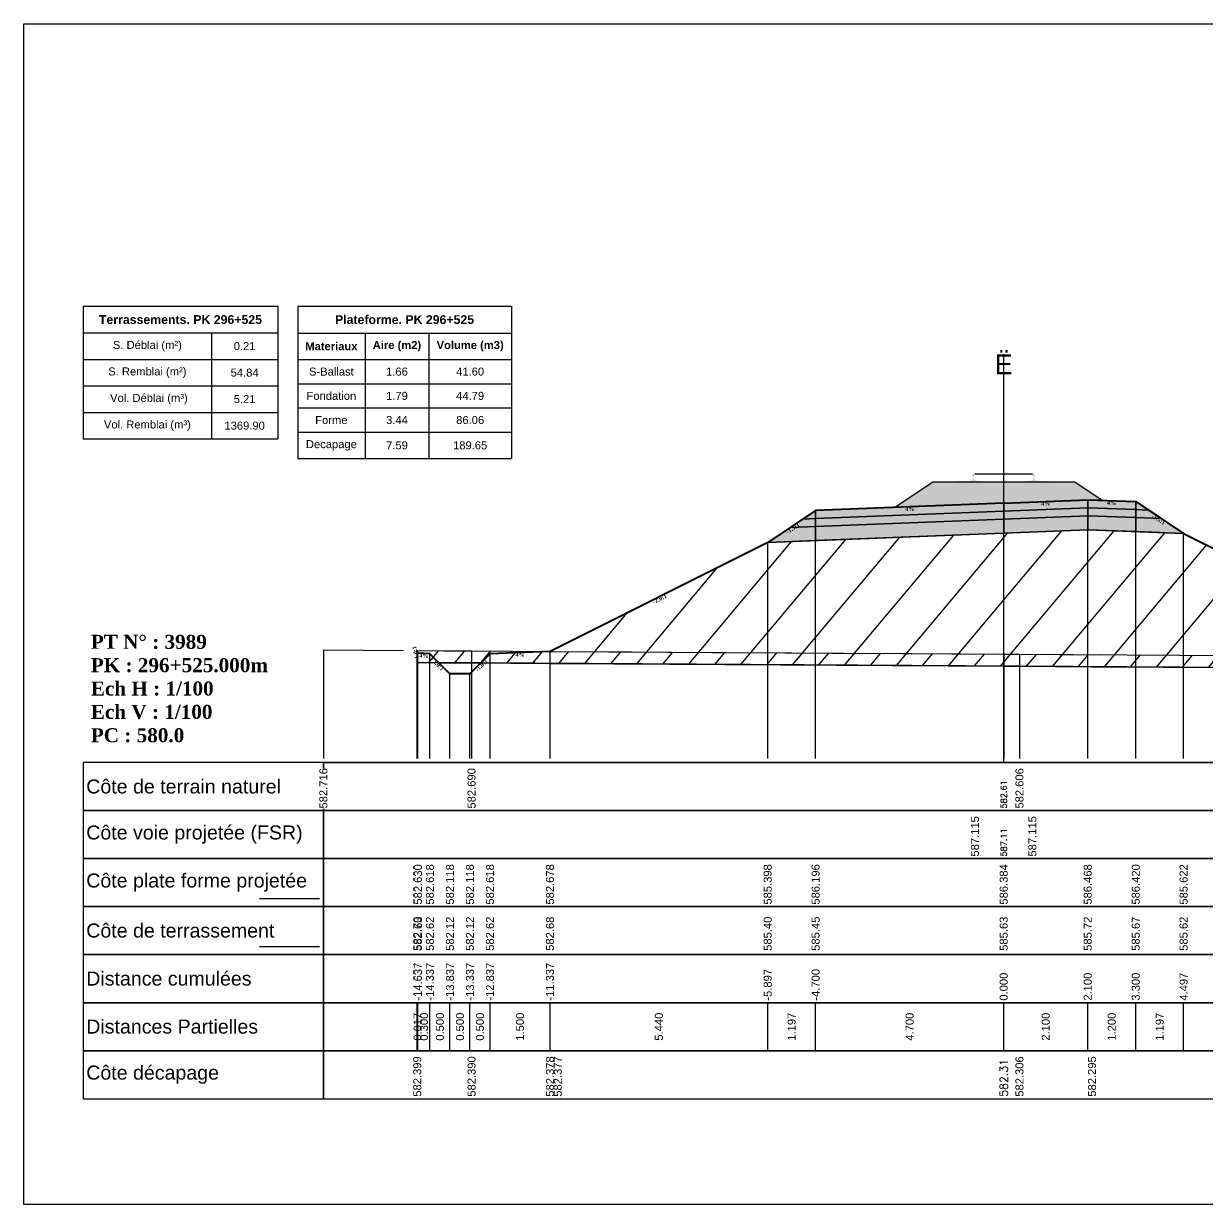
# Model space of a CAD drawing. Header units: millimetres. Extents: x 2762 to 3076, y 916 to 3305.
# Drawn here: x 2950.21 to 2979.79, y 2775.65 to 2805.15 of the extents above; entities that cross this region are included whole.
import ezdxf

# ---------------------------------------------------------------- set-up
doc = ezdxf.new("R2010")
doc.units = ezdxf.units.MM
doc.header["$LTSCALE"] = 2
doc.linetypes.add('CACHE', pattern=[9.525, 6.35, -3.175])
doc.linetypes.add('DASHED', pattern=[0.75, 0.5, -0.25])
for name, color, linetype in [('C-ANNO-TABL', 1, 'Continuous'), ('C-ANNO-TABL-TEXT', 150, 'Continuous'), ('C-ANNO-TABL-TITL', 150, 'Continuous'), ('C-ANNO-TABL-TTBL', 5, 'Continuous'), ('C-ROAD-CORR', 5, 'Continuous'), ('C-ROAD-SCTN', 7, 'Continuous')]:
    doc.layers.add(name, color=color, linetype=linetype)
doc.styles.add('ARIAL', font='arial.ttf')
doc.styles.add('C3D_Etiquette', font='romans.shx')
doc.styles.add('C3D_Profil_Travers', font='romans.shx')
doc.styles.get("Standard").update_dxf_attribs({"font": 'arial.ttf'})

msp = doc.modelspace()

# ---------------------------------------------------------------- hatches: boundary and pattern name
at = {"linetype": 'Continuous', "lineweight": -3}
h = msp.add_hatch(dxfattribs=at)
h.set_pattern_fill('GRAVEL', color=252, scale=0.009, style=0)
h.set_pattern_definition([(228.0128, (2972.136781, 2793.286701), (-1.8288, -2.0574), [0.030755, -3.0447435]), (184.96974, (2972.116207, 2793.263841), (2.743199999, 0.228600013), [0.0527764, -5.2248644]), (132.51045, (2972.063629, 2793.259269), (2.286, -2.5146), [0.0372133, -3.684125]), (267.2737, (2971.974475, 2793.202119), (0.2286, 4.572), [0.0480604, -4.7579794]), (292.83365, (2971.972189, 2793.154113), (-1.143, 2.7432), [0.047127, -4.6655827]), (357.2737, (2971.990477, 2793.110679), (-4.572, 0.2286), [0.0480604, -4.7579794]), (37.69424, (2972.038483, 2793.108393), (-2.9718, -2.286), [0.0635574, -6.2921804]), (72.25533, (2972.088775, 2793.147255), (1.6002, 5.0292), [0.0600048, -5.940473]), (121.42957, (2972.107063, 2793.204405), (-1.8288, 2.9718), [0.048223, -4.774099]), (175.23636, (2972.081917, 2793.245553), (2.5146, -0.2286), [0.055054, -2.697654]), (222.39744, (2972.027053, 2793.250125), (-2.7432, -2.5146), [0.071197, -7.0485095]), (138.81407, (2972.20079, 2793.199833), (-1.6002, 1.3716), [0.0243004, -2.405751]), (171.46923, (2972.182501, 2793.215835), (2.9718, -0.4572), [0.0462314, -4.5769175]), (225, (2972.13678, 2793.2227), (-3e-17, -0.2286), [0.032329, -0.29096]), (203.1986, (2972.12078, 2793.250125), (1.143, 0.4572), [0.01741, -1.723556]), (291.8014, (2972.104777, 2793.243267), (-0.2286, 0.6858), [0.024621, -1.206428]), (30.9638, (2972.11392, 2793.220407), (0.6858, 0.4572), [0.039989, -1.292967]), (161.565, (2972.14821, 2793.24098), (0.4572, -0.2286), [0.028916, -0.693981]), (16.38954, (2971.972189, 2793.243267), (2.286, 0.6858), [0.040508, -4.0102944]), (70.34618, (2972.011051, 2793.254697), (-0.9144, -2.5146), [0.033984, -3.3643994]), (293.1986, (2972.14821, 2793.2867), (-0.4572, 1.143), [0.034819, -1.7061465]), (343.61046, (2972.161927, 2793.254697), (-2.286, 0.6858), [0.040508, -4.0102944]), (339.44395, (2971.97219, 2793.101535), (-1.143, 0.4572), [0.039063, -1.914096]), (294.77514, (2972.008765, 2793.087819), (-1.143, 2.5146), [0.0327305, -3.2403234]), (66.8014, (2972.150497, 2793.0581), (0.4572, 1.143), [0.034819, -1.7061465]), (17.35402, (2972.164213, 2793.090105), (-2.9718, -0.9144), [0.0383204, -3.793714]), (69.44395, (2972.038483, 2793.0581), (-0.4572, -1.143), [0.0195316, -1.933628]), (101.3099, (2972.13678, 2793.0581), (-0.2286, 0.9144), [0.011656, -1.1539795]), (165.9638, (2972.134495, 2793.06953), (0.6858, -0.2286), [0.047127, -0.895415]), (186.009, (2972.088775, 2793.080961), (2.286, 0.2286), [0.043674, -4.323723]), (303.69, (2972.11392, 2793.19983), (-0.2286, 0.4572), [0.032969, -0.79126]), (353.15723, (2972.132209, 2793.172401), (3.8862, -0.4572), [0.05756, -5.698441]), (60.9454, (2972.18936, 2793.165543), (-0.9144, -1.6002), [0.023536, -2.330045]), (90, (2972.2008, 2793.18612), (-0.2286, 0.2286), [0.013716, -0.214884]), (120.25644, (2972.084203, 2793.087819), (0.9144, -1.6002), [0.031758, -3.1440547]), (48.0128, (2972.068201, 2793.115251), (1.8288, 2.0574), [0.06151, -3.0139886]), (0, (2972.10935, 2793.16097), (0.2286, 0.2286), [0.059436, -0.169164]), (325.30485, (2972.168785, 2793.160971), (2.286, -1.6002), [0.036145, -3.5783385]), (254.0546, (2972.198503, 2793.140397), (-0.2286, -0.9144), [0.033285, -1.6309485]), (207.64598, (2972.189359, 2793.108393), (-4.3434, -2.286), [0.054193, -5.365122]), (175.42608, (2972.141353, 2793.083247), (-2.9718, 0.2286), [0.0573327, -5.675926])])
h.paths.add_polyline_path([(2971.972, 2793.058), (2972.93, 2793.696), (2976.48, 2793.696), (2977.169, 2793.237), (2976.805, 2793.251)])
msp.add_hatch(color=254, dxfattribs=at).paths.add_polyline_path([(2973.487, 2793.515), (2973.487, 2793.7), (2973.602, 2793.721), (2973.95, 2793.721), (2973.95, 2793.726), (2973.876, 2793.726), (2973.876, 2793.736), (2973.877, 2793.737), (2973.879, 2793.738), (2973.88, 2793.738), (2973.9, 2793.74), (2973.903, 2793.74), (2973.906, 2793.742), (2973.934, 2793.752), (2973.937, 2793.753), (2973.938, 2793.755), (2973.939, 2793.756), (2973.94, 2793.76), (2973.941, 2793.767), (2973.942, 2793.776), (2973.943, 2793.787), (2973.943, 2793.811), (2973.942, 2793.826), (2973.942, 2793.833), (2973.941, 2793.839), (2973.94, 2793.843), (2973.94, 2793.845), (2973.939, 2793.849), (2973.938, 2793.85), (2973.937, 2793.852), (2973.936, 2793.853), (2973.935, 2793.854), (2973.919, 2793.859), (2973.917, 2793.861), (2973.916, 2793.862), (2973.915, 2793.863), (2973.915, 2793.866), (2973.915, 2793.884), (2973.916, 2793.889), (2973.917, 2793.891), (2973.919, 2793.893), (2973.921, 2793.895), (2973.924, 2793.896), (2973.925, 2793.896), (2973.929, 2793.897), (2973.933, 2793.898), (2973.936, 2793.898), (2973.94, 2793.898), (2973.945, 2793.898), (2973.948, 2793.898), (2973.951, 2793.898), (2973.955, 2793.898), (2973.958, 2793.898), (2973.962, 2793.898), (2973.967, 2793.898), (2973.97, 2793.898), (2973.974, 2793.897), (2973.978, 2793.896), (2973.979, 2793.896), (2973.981, 2793.895), (2973.984, 2793.893), (2973.986, 2793.891), (2973.987, 2793.889), (2973.987, 2793.884), (2973.987, 2793.866), (2973.987, 2793.863), (2973.987, 2793.862), (2973.986, 2793.861), (2973.984, 2793.859), (2973.968, 2793.854), (2973.967, 2793.853), (2973.965, 2793.852), (2973.964, 2793.85), (2973.964, 2793.849), (2973.963, 2793.845), (2973.962, 2793.843), (2973.962, 2793.839), (2973.961, 2793.833), (2973.96, 2793.826), (2973.96, 2793.811), (2973.96, 2793.787), (2973.961, 2793.776), (2973.962, 2793.767), (2973.963, 2793.76), (2973.964, 2793.756), (2973.965, 2793.755), (2973.966, 2793.753), (2973.968, 2793.752), (2973.997, 2793.742), (2974, 2793.74), (2974.003, 2793.74), (2974.023, 2793.738), (2974.024, 2793.738), (2974.025, 2793.737), (2974.026, 2793.736), (2974.026, 2793.726), (2973.952, 2793.726), (2973.952, 2793.721), (2974.156, 2793.721), (2974.288, 2793.69), (2975.122, 2793.69), (2975.253, 2793.721), (2975.457, 2793.721), (2975.457, 2793.726), (2975.383, 2793.726), (2975.383, 2793.736), (2975.384, 2793.737), (2975.386, 2793.738), (2975.387, 2793.738), (2975.407, 2793.74), (2975.41, 2793.74), (2975.413, 2793.742), (2975.441, 2793.752), (2975.444, 2793.753), (2975.445, 2793.755), (2975.446, 2793.756), (2975.447, 2793.76), (2975.448, 2793.767), (2975.449, 2793.776), (2975.45, 2793.787), (2975.45, 2793.811), (2975.449, 2793.826), (2975.449, 2793.833), (2975.448, 2793.839), (2975.447, 2793.843), (2975.447, 2793.845), (2975.446, 2793.849), (2975.445, 2793.85), (2975.444, 2793.852), (2975.443, 2793.853), (2975.442, 2793.854), (2975.426, 2793.859), (2975.424, 2793.861), (2975.423, 2793.862), (2975.422, 2793.863), (2975.422, 2793.866), (2975.422, 2793.884), (2975.423, 2793.889), (2975.424, 2793.891), (2975.426, 2793.893), (2975.428, 2793.895), (2975.431, 2793.896), (2975.432, 2793.896), (2975.436, 2793.897), (2975.44, 2793.898), (2975.443, 2793.898), (2975.447, 2793.898), (2975.452, 2793.898), (2975.455, 2793.898), (2975.458, 2793.898), (2975.462, 2793.898), (2975.465, 2793.898), (2975.469, 2793.898), (2975.474, 2793.898), (2975.477, 2793.898), (2975.481, 2793.897), (2975.485, 2793.896), (2975.486, 2793.896), (2975.488, 2793.895), (2975.491, 2793.893), (2975.493, 2793.891), (2975.494, 2793.889), (2975.494, 2793.884), (2975.494, 2793.866), (2975.494, 2793.863), (2975.494, 2793.862), (2975.493, 2793.861), (2975.491, 2793.859), (2975.475, 2793.854), (2975.474, 2793.853), (2975.472, 2793.852), (2975.471, 2793.85), (2975.471, 2793.849), (2975.47, 2793.845), (2975.469, 2793.843), (2975.469, 2793.839), (2975.468, 2793.833), (2975.467, 2793.826), (2975.467, 2793.811), (2975.467, 2793.787), (2975.468, 2793.776), (2975.469, 2793.767), (2975.47, 2793.76), (2975.471, 2793.756), (2975.472, 2793.755), (2975.473, 2793.753), (2975.475, 2793.752), (2975.504, 2793.742), (2975.507, 2793.74), (2975.51, 2793.74), (2975.53, 2793.738), (2975.531, 2793.738), (2975.532, 2793.737), (2975.533, 2793.736), (2975.533, 2793.726), (2975.459, 2793.726), (2975.459, 2793.721), (2975.807, 2793.721), (2975.922, 2793.7), (2975.922, 2793.515)])
h = msp.add_hatch(color=30, dxfattribs=at)
h.paths.add_polyline_path([(2978.005, 2792.803), (2978.005, 2793.003), (2978.324, 2792.991), (2978.643, 2792.778)])
h.paths.add_polyline_path([(2976.805, 2792.851), (2976.805, 2793.051), (2978.005, 2793.003), (2978.005, 2792.803)])
h.paths.add_polyline_path([(2974.705, 2792.767), (2974.705, 2792.967), (2976.805, 2793.051), (2976.805, 2792.851)])
h.paths.add_polyline_path([(2970.005, 2792.579), (2970.005, 2792.779), (2974.705, 2792.967), (2974.705, 2792.767)])
h.paths.add_polyline_path([(2969.366, 2792.554), (2969.685, 2792.767), (2970.005, 2792.779), (2970.005, 2792.579)])
h = msp.add_hatch(color=11, dxfattribs=at)
h.paths.add_polyline_path([(2978.005, 2793.003), (2978.005, 2793.203), (2978.324, 2792.991)])
h.paths.add_polyline_path([(2976.805, 2793.051), (2976.805, 2793.251), (2978.005, 2793.203), (2978.005, 2793.003)])
h.paths.add_polyline_path([(2974.705, 2792.967), (2974.705, 2793.167), (2976.805, 2793.251), (2976.805, 2793.051)])
h.paths.add_polyline_path([(2970.005, 2792.779), (2970.005, 2792.979), (2974.705, 2793.167), (2974.705, 2792.967)])
h.paths.add_polyline_path([(2969.685, 2792.767), (2970.005, 2792.979), (2970.005, 2792.779)])
h = msp.add_hatch(color=83, dxfattribs=at)
h.paths.add_polyline_path([(2978.005, 2792.453), (2978.005, 2792.803), (2978.643, 2792.778), (2979.201, 2792.406)])
h.paths.add_polyline_path([(2976.805, 2792.501), (2976.805, 2792.851), (2978.005, 2792.803), (2978.005, 2792.453)])
h.paths.add_polyline_path([(2974.705, 2792.417), (2974.705, 2792.767), (2976.805, 2792.851), (2976.805, 2792.501)])
h.paths.add_polyline_path([(2970.005, 2792.229), (2970.005, 2792.579), (2974.705, 2792.767), (2974.705, 2792.417)])
h.paths.add_polyline_path([(2968.808, 2792.182), (2969.366, 2792.554), (2970.005, 2792.579), (2970.005, 2792.229)])
h = msp.add_hatch(dxfattribs=at)
h.set_pattern_fill('_U', color=3, angle=50, style=0, pattern_type=0)
h.set_pattern_definition([(50, (2961.6384, 2789.1721), (-0.766044, 0.642788), [])])
h.paths.add_polyline_path([(2961.638, 2789.172), (2961.868, 2789.402), (2963.368, 2789.462), (2968.808, 2792.182), (2976.805, 2792.501), (2979.201, 2792.406), (2985.357, 2789.328), (2985.357, 2789.028), (2975.099, 2789.09)])
h.paths.add_polyline_path([(2960.051, 2789.183), (2960.051, 2789.483), (2960.068, 2789.414), (2960.368, 2789.402), (2960.59, 2789.179)])
h = msp.add_hatch(dxfattribs=at)
h.set_pattern_fill('_U', color=150, scale=0.5, angle=50, style=0, pattern_type=0)
h.set_pattern_definition([(50, (2961.63844, 2789.1721), (-0.383022, 0.321394), [])])
h.paths.add_polyline_path([(2961.638, 2789.172), (2961.868, 2789.402), (2963.368, 2789.462), (2975.099, 2789.39), (2985.357, 2789.328), (2985.357, 2789.028), (2975.099, 2789.09)])
h.paths.add_polyline_path([(2960.051, 2789.483), (2961.408, 2789.474), (2963.368, 2789.462), (2961.868, 2789.402), (2961.638, 2789.172), (2961.408, 2789.174), (2960.59, 2789.179), (2960.368, 2789.402), (2960.068, 2789.414)])
h.paths.add_polyline_path([(2960.051, 2789.183), (2960.051, 2789.483), (2960.068, 2789.414), (2960.368, 2789.402), (2960.59, 2789.179)])

# ---------------------------------------------------------------- linework, layer by layer
at = {"color": 7, "linetype": 'Continuous', "lineweight": -3}
for p, q in [((2974.705, 2786.684), (2974.705, 2796.884)), ((2957.704, 2786.684), (2991.706, 2786.684)), ((2960.051, 2779.484), (2960.051, 2780.684)), ((2960.068, 2779.484), (2960.068, 2780.684)), ((2960.068, 2779.484), (2960.068, 2780.684)), ((2960.368, 2779.484), (2960.368, 2780.684)), ((2960.368, 2779.484), (2960.368, 2780.684)), ((2960.868, 2779.484), (2960.868, 2780.684)), ((2960.868, 2779.484), (2960.868, 2780.684)), ((2961.368, 2779.484), (2961.368, 2780.684)), ((2961.368, 2779.484), (2961.368, 2780.684)), ((2961.868, 2779.484), (2961.868, 2780.684)), ((2961.868, 2779.484), (2961.868, 2780.684)), ((2963.368, 2779.484), (2963.368, 2780.684)), ((2963.368, 2779.484), (2963.368, 2780.684)), ((2968.808, 2779.484), (2968.808, 2780.684)), ((2968.808, 2779.484), (2968.808, 2780.684)), ((2970.005, 2779.484), (2970.005, 2780.684)), ((2970.005, 2779.484), (2970.005, 2780.684)), ((2974.705, 2779.484), (2974.705, 2780.684)), ((2974.705, 2779.484), (2974.705, 2780.684)), ((2976.805, 2779.484), (2976.805, 2780.684)), ((2976.805, 2779.484), (2976.805, 2780.684)), ((2978.005, 2779.484), (2978.005, 2780.684)), ((2978.005, 2779.484), (2978.005, 2780.684)), ((2979.201, 2779.484), (2979.201, 2780.684)), ((2979.201, 2779.484), (2979.201, 2780.684))]:
    msp.add_line(p, q, dxfattribs=at)
at = {"color": 251, "linetype": 'Continuous', "lineweight": -3}
for p, q in [((2971.972, 2793.058), (2972.93, 2793.696)), ((2972.93, 2793.696), (2976.48, 2793.696)), ((2976.48, 2793.696), (2977.169, 2793.237)), ((2970.005, 2792.979), (2974.705, 2793.167)), ((2976.805, 2793.251), (2971.972, 2793.058)), ((2974.705, 2793.167), (2976.805, 2793.251)), ((2974.705, 2792.967), (2974.705, 2793.167)), ((2974.705, 2793.167), (2974.705, 2792.967)), ((2976.805, 2793.051), (2974.705, 2792.967)), ((2977.169, 2793.237), (2976.805, 2793.251)), ((2976.805, 2793.051), (2976.805, 2793.251)), ((2976.805, 2793.251), (2978.005, 2793.203)), ((2976.805, 2793.251), (2976.805, 2793.051)), ((2978.005, 2793.003), (2976.805, 2793.051)), ((2978.005, 2793.003), (2978.005, 2793.203)), ((2978.005, 2793.203), (2978.324, 2792.991)), ((2978.005, 2793.203), (2978.005, 2793.003)), ((2969.685, 2792.767), (2970.005, 2792.979)), ((2970.005, 2792.779), (2969.685, 2792.767)), ((2970.005, 2792.779), (2970.005, 2792.979)), ((2970.005, 2792.979), (2970.005, 2792.779)), ((2974.705, 2792.967), (2970.005, 2792.779)), ((2978.324, 2792.991), (2978.005, 2793.003))]:
    msp.add_line(p, q, dxfattribs=at)
at = {"color": 53, "linetype": 'Continuous', "lineweight": -3}
for p, q in [((2974.705, 2792.967), (2976.805, 2793.051)), ((2976.805, 2792.851), (2976.805, 2793.051)), ((2976.805, 2793.051), (2978.005, 2793.003)), ((2976.805, 2793.051), (2976.805, 2792.851)), ((2969.366, 2792.554), (2969.685, 2792.767)), ((2969.685, 2792.767), (2970.005, 2792.779)), ((2970.005, 2792.779), (2974.705, 2792.967)), ((2970.005, 2792.579), (2970.005, 2792.779)), ((2970.005, 2792.779), (2970.005, 2792.579)), ((2974.705, 2792.767), (2970.005, 2792.579)), ((2970.005, 2792.579), (2974.705, 2792.767)), ((2974.705, 2792.767), (2974.705, 2792.967)), ((2974.705, 2792.967), (2974.705, 2792.767)), ((2976.805, 2792.851), (2974.705, 2792.767)), ((2974.705, 2792.767), (2976.805, 2792.851)), ((2974.705, 2792.417), (2974.705, 2792.767)), ((2974.705, 2792.767), (2974.705, 2792.417)), ((2978.005, 2792.803), (2976.805, 2792.851)), ((2976.805, 2792.501), (2976.805, 2792.851)), ((2976.805, 2792.851), (2978.005, 2792.803)), ((2976.805, 2792.851), (2976.805, 2792.501)), ((2978.005, 2792.803), (2978.005, 2793.003)), ((2978.005, 2793.003), (2978.324, 2792.991)), ((2978.005, 2793.003), (2978.005, 2792.803)), ((2978.643, 2792.778), (2978.005, 2792.803)), ((2978.005, 2792.453), (2978.005, 2792.803)), ((2978.005, 2792.803), (2978.643, 2792.778)), ((2978.005, 2792.803), (2978.005, 2792.453)), ((2978.324, 2792.991), (2978.643, 2792.778)), ((2978.643, 2792.778), (2979.201, 2792.406)), ((2968.808, 2792.182), (2969.366, 2792.554)), ((2970.005, 2792.579), (2969.366, 2792.554)), ((2969.366, 2792.554), (2970.005, 2792.579)), ((2970.005, 2792.229), (2970.005, 2792.579)), ((2970.005, 2792.579), (2970.005, 2792.229)), ((2976.805, 2792.501), (2974.705, 2792.417)), ((2978.005, 2792.453), (2976.805, 2792.501)), ((2979.201, 2792.406), (2978.005, 2792.453)), ((2970.005, 2792.229), (2968.808, 2792.182)), ((2974.705, 2792.417), (2970.005, 2792.229))]:
    msp.add_line(p, q, dxfattribs=at)
at = {"color": 253, "linetype": 'Continuous', "lineweight": -3}
for p, q in [((2968.808, 2792.182), (2976.805, 2792.501)), ((2976.805, 2792.501), (2979.201, 2792.406)), ((2963.368, 2789.462), (2968.808, 2792.182)), ((2979.201, 2792.406), (2985.357, 2789.328)), ((2960.051, 2789.483), (2961.408, 2789.474)), ((2960.068, 2789.414), (2960.051, 2789.483)), ((2960.051, 2789.183), (2960.051, 2789.483)), ((2960.051, 2789.483), (2960.068, 2789.414)), ((2960.051, 2789.183), (2960.051, 2789.483)), ((2960.051, 2789.483), (2960.068, 2789.414)), ((2960.368, 2789.402), (2960.068, 2789.414)), ((2960.068, 2789.414), (2960.368, 2789.402)), ((2960.068, 2789.414), (2960.368, 2789.402)), ((2960.59, 2789.179), (2960.368, 2789.402)), ((2960.368, 2789.402), (2960.59, 2789.179)), ((2960.368, 2789.402), (2960.59, 2789.179)), ((2961.408, 2789.474), (2963.368, 2789.462)), ((2961.638, 2789.172), (2961.868, 2789.402)), ((2961.868, 2789.402), (2961.638, 2789.172)), ((2961.638, 2789.172), (2961.868, 2789.402)), ((2961.868, 2789.402), (2963.368, 2789.462)), ((2963.368, 2789.462), (2961.868, 2789.402)), ((2961.868, 2789.402), (2963.368, 2789.462)), ((2963.368, 2789.462), (2975.099, 2789.39)), ((2975.099, 2789.39), (2985.357, 2789.328)), ((2960.59, 2789.179), (2960.051, 2789.183)), ((2960.59, 2789.179), (2960.051, 2789.183)), ((2961.408, 2789.174), (2960.59, 2789.179)), ((2960.59, 2789.179), (2961.408, 2789.174)), ((2960.868, 2788.902), (2960.59, 2789.179)), ((2961.638, 2789.172), (2961.368, 2788.902)), ((2961.638, 2789.172), (2961.408, 2789.174)), ((2961.408, 2789.174), (2961.638, 2789.172)), ((2975.099, 2789.09), (2961.638, 2789.172)), ((2975.099, 2789.09), (2961.638, 2789.172)), ((2985.357, 2789.028), (2975.099, 2789.09)), ((2985.357, 2789.028), (2975.099, 2789.09)), ((2961.368, 2788.902), (2960.868, 2788.902))]:
    msp.add_line(p, q, dxfattribs=at)
at = {"color": 8, "linetype": 'CACHE', "lineweight": -3}
for p, q in [((2976.805, 2786.784), (2976.805, 2792.501)), ((2978.005, 2786.784), (2978.005, 2792.453)), ((2968.808, 2786.784), (2968.808, 2792.182)), ((2970.005, 2786.784), (2970.005, 2792.229)), ((2974.705, 2786.784), (2974.705, 2792.417)), ((2974.705, 2786.784), (2974.705, 2792.417)), ((2979.201, 2786.784), (2979.201, 2792.406)), ((2960.051, 2786.784), (2960.051, 2789.483)), ((2960.068, 2786.784), (2960.068, 2789.414)), ((2960.368, 2786.784), (2960.368, 2789.402)), ((2961.868, 2786.784), (2961.868, 2789.402)), ((2963.368, 2786.784), (2963.368, 2789.462)), ((2960.868, 2786.784), (2960.868, 2788.902)), ((2961.368, 2786.784), (2961.368, 2788.902))]:
    msp.add_line(p, q, dxfattribs=at)
at = {"color": 105, "linetype": 'DASHED', "lineweight": -3, "ltscale": 2}
for p, q in [((2957.705, 2789.5), (2961.408, 2789.474)), ((2961.408, 2789.474), (2974.705, 2789.393)), ((2974.705, 2789.393), (2975.099, 2789.39)), ((2975.099, 2789.39), (2991.705, 2789.289))]:
    msp.add_line(p, q, dxfattribs=at)
at = {"color": 98, "linetype": 'CACHE', "lineweight": -3}
for p, q in [((2957.705, 2789.5), (2957.705, 2786.784)), ((2961.408, 2789.474), (2961.408, 2786.784)), ((2974.705, 2789.393), (2974.705, 2786.784)), ((2975.099, 2789.39), (2975.099, 2786.784))]:
    msp.add_line(p, q, dxfattribs=at)
at = {"color": 6, "linetype": 'Continuous', "lineweight": -3}
for p, q in [((2960.051, 2789.183), (2961.408, 2789.174)), ((2961.408, 2789.174), (2963.368, 2789.162)), ((2963.368, 2789.162), (2963.562, 2789.16)), ((2963.562, 2789.16), (2974.705, 2789.093)), ((2974.705, 2789.093), (2975.099, 2789.09)), ((2975.099, 2789.09), (2976.912, 2789.079)), ((2976.912, 2789.079), (2985.357, 2789.028))]:
    msp.add_line(p, q, dxfattribs=at)
at = {"color": 154, "linetype": 'Continuous', "lineweight": -3}
msp.add_line((2956.104, 2783.284), (2957.604, 2783.284), dxfattribs=at)
at = {"color": 1, "linetype": 'Continuous', "lineweight": -3}
msp.add_line((2956.104, 2782.084), (2957.604, 2782.084), dxfattribs=at)
at = {"color": 7, "linetype": 'Continuous', "lineweight": -3}
for points in [[(2957.704, 2785.484), (2957.704, 2786.684), (2951.704, 2786.684), (2951.704, 2785.484)], [(2957.704, 2785.484), (2991.706, 2785.484), (2991.706, 2786.684), (2957.704, 2786.684)], [(2957.704, 2784.284), (2957.704, 2785.484), (2951.704, 2785.484), (2951.704, 2784.284)], [(2957.704, 2784.284), (2991.706, 2784.284), (2991.706, 2785.484), (2957.704, 2785.484)], [(2957.704, 2783.084), (2957.704, 2784.284), (2951.704, 2784.284), (2951.704, 2783.084)], [(2957.704, 2783.084), (2991.706, 2783.084), (2991.706, 2784.284), (2957.704, 2784.284)], [(2957.704, 2781.884), (2957.704, 2783.084), (2951.704, 2783.084), (2951.704, 2781.884)], [(2957.704, 2781.884), (2991.706, 2781.884), (2991.706, 2783.084), (2957.704, 2783.084)], [(2957.704, 2780.684), (2957.704, 2781.884), (2951.704, 2781.884), (2951.704, 2780.684)], [(2957.704, 2780.684), (2991.706, 2780.684), (2991.706, 2781.884), (2957.704, 2781.884)], [(2957.704, 2779.484), (2957.704, 2780.684), (2951.704, 2780.684), (2951.704, 2779.484)], [(2957.704, 2779.484), (2991.706, 2779.484), (2991.706, 2780.684), (2957.704, 2780.684)], [(2957.704, 2778.284), (2957.704, 2779.484), (2951.704, 2779.484), (2951.704, 2778.284)], [(2957.704, 2778.284), (2991.706, 2778.284), (2991.706, 2779.484), (2957.704, 2779.484)]]:
    msp.add_3dface(points, dxfattribs=at)
at = {"layer": 'C-ANNO-TABL', "color": 7, "linetype": 'Continuous', "lineweight": -3}
for p, q in [((2951.704, 2797.419), (2954.909, 2797.419)), ((2954.909, 2797.419), (2956.563, 2797.419)), ((2954.909, 2797.419), (2954.909, 2796.757)), ((2957.063, 2797.416), (2958.745, 2797.416)), ((2958.745, 2797.416), (2960.341, 2797.416)), ((2958.745, 2797.416), (2958.745, 2796.754)), ((2960.341, 2797.416), (2962.403, 2797.416)), ((2960.341, 2797.416), (2960.341, 2796.754)), ((2951.704, 2796.757), (2954.909, 2796.757)), ((2954.909, 2796.757), (2956.563, 2796.757)), ((2954.909, 2796.757), (2954.909, 2796.095)), ((2957.063, 2796.754), (2958.745, 2796.754)), ((2958.745, 2796.754), (2960.341, 2796.754)), ((2958.745, 2796.754), (2958.745, 2796.147)), ((2960.341, 2796.754), (2962.403, 2796.754)), ((2960.341, 2796.754), (2960.341, 2796.147)), ((2951.704, 2796.095), (2954.909, 2796.095)), ((2954.909, 2796.095), (2956.563, 2796.095)), ((2954.909, 2796.095), (2954.909, 2795.432)), ((2957.063, 2796.147), (2958.745, 2796.147)), ((2958.745, 2796.147), (2960.341, 2796.147)), ((2958.745, 2796.147), (2958.745, 2795.543)), ((2960.341, 2796.147), (2962.403, 2796.147)), ((2960.341, 2796.147), (2960.341, 2795.543)), ((2951.704, 2795.432), (2954.909, 2795.432)), ((2954.909, 2795.432), (2956.563, 2795.432)), ((2954.909, 2795.432), (2954.909, 2794.77)), ((2957.063, 2795.543), (2958.745, 2795.543)), ((2958.745, 2795.543), (2960.341, 2795.543)), ((2958.745, 2795.543), (2958.745, 2794.939)), ((2960.341, 2795.543), (2962.403, 2795.543)), ((2960.341, 2795.543), (2960.341, 2794.939)), ((2957.063, 2794.939), (2958.745, 2794.939)), ((2958.745, 2794.939), (2960.341, 2794.939)), ((2958.745, 2794.939), (2958.745, 2794.28)), ((2960.341, 2794.939), (2962.403, 2794.939)), ((2960.341, 2794.939), (2960.341, 2794.28))]:
    msp.add_line(p, q, dxfattribs=at)
at = {"layer": 'C-ANNO-TABL-TTBL', "color": 7, "linetype": 'Continuous', "lineweight": -3}
for p, q in [((2951.704, 2798.084), (2956.563, 2798.084)), ((2951.704, 2798.084), (2951.704, 2797.419)), ((2956.563, 2798.084), (2956.563, 2797.419)), ((2957.063, 2798.084), (2962.403, 2798.084)), ((2957.063, 2798.084), (2957.063, 2797.416)), ((2962.403, 2798.084), (2962.403, 2797.416)), ((2951.704, 2797.419), (2951.704, 2796.757)), ((2956.563, 2797.419), (2956.563, 2796.757)), ((2957.063, 2797.416), (2957.063, 2796.754)), ((2962.403, 2797.416), (2962.403, 2796.754)), ((2951.704, 2796.757), (2951.704, 2796.095)), ((2956.563, 2796.757), (2956.563, 2796.095)), ((2957.063, 2796.754), (2957.063, 2796.147)), ((2962.403, 2796.754), (2962.403, 2796.147)), ((2951.704, 2796.095), (2951.704, 2795.432)), ((2956.563, 2796.095), (2956.563, 2795.432)), ((2957.063, 2796.147), (2957.063, 2795.543)), ((2962.403, 2796.147), (2962.403, 2795.543)), ((2951.704, 2795.432), (2951.704, 2794.77)), ((2956.563, 2795.432), (2956.563, 2794.77)), ((2957.063, 2795.543), (2957.063, 2794.939)), ((2962.403, 2795.543), (2962.403, 2794.939)), ((2957.063, 2794.939), (2957.063, 2794.28)), ((2962.403, 2794.939), (2962.403, 2794.28)), ((2951.704, 2794.77), (2954.909, 2794.77)), ((2954.909, 2794.77), (2956.563, 2794.77)), ((2957.063, 2794.28), (2958.745, 2794.28)), ((2958.745, 2794.28), (2960.341, 2794.28)), ((2960.341, 2794.28), (2962.403, 2794.28))]:
    msp.add_line(p, q, dxfattribs=at)
at = {"layer": 'C-ROAD-CORR', "color": 1, "linetype": 'Continuous', "lineweight": 40}
for p, q in [((2974.705, 2793.167), (2970.005, 2792.979)), ((2974.705, 2793.167), (2976.805, 2793.251)), ((2976.805, 2793.251), (2978.005, 2793.203)), ((2978.005, 2793.203), (2979.201, 2792.406)), ((2970.005, 2792.979), (2968.808, 2792.182)), ((2968.808, 2792.182), (2963.368, 2789.462)), ((2979.201, 2792.406), (2985.357, 2789.328)), ((2960.068, 2789.414), (2960.051, 2789.483)), ((2960.368, 2789.402), (2960.068, 2789.414)), ((2960.868, 2788.902), (2960.368, 2789.402)), ((2961.868, 2789.402), (2961.368, 2788.902)), ((2963.368, 2789.462), (2961.868, 2789.402)), ((2961.368, 2788.902), (2960.868, 2788.902))]:
    msp.add_line(p, q, dxfattribs=at)
at = {"layer": 'C-ROAD-CORR', "color": 102, "linetype": 'Continuous', "lineweight": -3, "ltscale": 0.5}
for p, q in [((2974.705, 2792.417), (2976.805, 2792.501)), ((2976.805, 2792.501), (2978.005, 2792.453)), ((2978.005, 2792.453), (2979.201, 2792.406)), ((2970.005, 2792.229), (2968.808, 2792.182)), ((2974.705, 2792.417), (2970.005, 2792.229))]:
    msp.add_line(p, q, dxfattribs=at)
at = {"layer": 'C-ROAD-CORR', "color": 1, "linetype": 'Continuous', "lineweight": -3}
for p, q in [((2960.868, 2788.902), (2960.368, 2789.402)), ((2961.868, 2789.402), (2961.368, 2788.902))]:
    msp.add_line(p, q, dxfattribs=at)
at = {"layer": 'C-ROAD-SCTN', "color": 140, "linetype": 'Continuous', "lineweight": -3}
for p, q in [((2971.972, 2793.058), (2972.93, 2793.696)), ((2972.93, 2793.696), (2972.973, 2793.696)), ((2972.973, 2793.696), (2974.705, 2793.696)), ((2974.705, 2793.696), (2976.436, 2793.696)), ((2976.436, 2793.696), (2976.48, 2793.696)), ((2976.48, 2793.696), (2977.169, 2793.237))]:
    msp.add_line(p, q, dxfattribs=at)
at = {"layer": 'C-ROAD-SCTN', "color": 154, "linetype": 'Continuous', "lineweight": -3}
for p, q in [((2973.987, 2793.898), (2974.705, 2793.898)), ((2974.705, 2793.898), (2975.422, 2793.898)), ((2970.005, 2792.979), (2974.705, 2793.167)), ((2974.705, 2793.167), (2976.805, 2793.251)), ((2976.805, 2793.251), (2978.005, 2793.203)), ((2978.005, 2793.203), (2979.201, 2792.406)), ((2968.808, 2792.182), (2970.005, 2792.979)), ((2963.368, 2789.462), (2968.808, 2792.182)), ((2979.201, 2792.406), (2985.357, 2789.328)), ((2960.051, 2789.483), (2960.068, 2789.414)), ((2960.068, 2789.414), (2960.368, 2789.402)), ((2960.368, 2789.402), (2960.868, 2788.902)), ((2961.368, 2788.902), (2961.868, 2789.402)), ((2961.868, 2789.402), (2963.368, 2789.462)), ((2960.868, 2788.902), (2961.368, 2788.902))]:
    msp.add_line(p, q, dxfattribs=at)
at = {"layer": 'C-ROAD-SCTN', "color": 1, "linetype": 'Continuous', "lineweight": -3}
for p, q in [((2974.705, 2792.417), (2976.805, 2792.501)), ((2976.805, 2792.501), (2978.005, 2792.453)), ((2978.005, 2792.453), (2979.201, 2792.406)), ((2963.368, 2789.462), (2968.808, 2792.182)), ((2968.808, 2792.182), (2970.005, 2792.229)), ((2970.005, 2792.229), (2974.705, 2792.417)), ((2979.201, 2792.406), (2985.357, 2789.328)), ((2960.051, 2789.483), (2960.068, 2789.414)), ((2960.068, 2789.414), (2960.368, 2789.402)), ((2960.368, 2789.402), (2960.868, 2788.902)), ((2961.368, 2788.902), (2961.868, 2789.402)), ((2961.868, 2789.402), (2963.368, 2789.462)), ((2960.868, 2788.902), (2961.368, 2788.902))]:
    msp.add_line(p, q, dxfattribs=at)

# ---------------------------------------------------------------- texts
at = {"color": 7, "linetype": 'Continuous', "lineweight": -3}
for s, insert, char_height, attachment_point, style in [('{\\fWingdings|b0|i0|c2|p0;Ë}', (2974.705, 2796.384), 0.5, 8, 'C3D_Profil_Travers'), ('{\\fTimes New Roman|b1|i0|c0|p18;PT N° : 3989\\PPK : 296+525.000m\\PEch H : 1/100\\PEch V : 1/100\\PPC : 580.0}', (2951.893, 2787.184), 0.35, 7, 'C3D_Profil_Travers'), ('{\\fArial|b0|i0|c0|p34;Côte de terrain naturel}', (2951.779, 2786.084), 0.35, 4, 'C3D_Etiquette'), ('{\\fArial|b0|i0|c0|p34;Côte plate forme projetée}', (2951.779, 2783.684), 0.35, 4, 'C3D_Etiquette'), ('{\\fArial|b0|i0|c0|p34;Côte de terrassement}', (2951.779, 2782.484), 0.35, 4, 'C3D_Etiquette'), ('{\\fArial|b0|i0|c0|p34;Distance cumulées}', (2951.779, 2781.284), 0.35, 4, 'C3D_Etiquette'), ('{\\fArial|b0|i0|c0|p34;Distances Partielles}', (2951.779, 2780.084), 0.35, 4, 'C3D_Etiquette'), ('{\\fArial|b0|i0|c0|p34;Côte décapage}', (2951.779, 2778.884), 0.35, 4, 'C3D_Etiquette')]:
    msp.add_mtext(s, dxfattribs=dict(at, insert=insert, char_height=char_height, attachment_point=attachment_point, style=style))
at = {"color": 7, "linetype": 'Continuous', "lineweight": -3, "char_height": 0.1, "style": 'C3D_Etiquette'}
for s, insert, width, attachment_point, rotation in [('{\\fTimes New Roman|b1|i0|c0|p18;4%}', (2972.355, 2793.069), 0.42071, 2, 2.2906), ('{\\fTimes New Roman|b1|i0|c0|p18;4%}', (2975.755, 2793.205), 0.37094, 2, 2.2906), ('{\\fTimes New Roman|b1|i0|c0|p18;4%}', (2977.404, 2793.223), 0.42071, 2, 357.7094), ('{\\fTimes New Roman|b1|i0|c0|p18;-1.5:1}', (2978.601, 2792.801), 0.34598, 2, 326.3099), ('{\\fTimes New Roman|b1|i0|c0|p18;-1.5:1}', (2969.408, 2792.577), 0.34598, 2, 33.6901), ('{\\fTimes New Roman|b1|i0|c0|p18;-2.0:1}', (2966.09, 2790.818), 0.34598, 2, 26.5651), ('{\\fTimes New Roman|b1|i0|c0|p18;1.0:1}', (2960.055, 2789.447), 0.29446, 8, 104.0362), ('{\\fTimes New Roman|b1|i0|c0|p18;4%}', (2960.218, 2789.404), 0.37094, 2, 357.7094), ('{\\fTimes New Roman|b1|i0|c0|p18;1.0:1}', (2960.615, 2789.149), 0.29001, 2, 315), ('{\\fTimes New Roman|b1|i0|c0|p18;-1.0:1}', (2961.621, 2789.149), 0.34598, 2, 45), ('{\\fTimes New Roman|b1|i0|c0|p18;4%}', (2962.618, 2789.428), 0.42071, 2, 2.2906)]:
    msp.add_mtext(s, dxfattribs=dict(at, insert=insert, width=width, attachment_point=attachment_point, rotation=rotation))
at = {"color": 7, "linetype": 'Continuous', "lineweight": -3, "rotation": 90, "style": 'C3D_Profil_Travers'}
for s, insert, char_height, attachment_point in [('582.61', (2974.705, 2785.534), 0.15, 4), ('587.11', (2974.705, 2784.334), 0.15, 4), ('{\\fArial|b0|i0|c0|p34;582.70}', (2960.051, 2781.979), 0.2, 4), ('{\\fArial|b0|i0|c0|p34;582.63}', (2960.068, 2781.979), 0.2, 4), ('{\\fArial|b0|i0|c0|p34;582.62}', (2960.368, 2781.979), 0.2, 4), ('{\\fArial|b0|i0|c0|p34;582.12}', (2960.868, 2781.979), 0.2, 4), ('{\\fArial|b0|i0|c0|p34;582.12}', (2961.368, 2781.979), 0.2, 4), ('{\\fArial|b0|i0|c0|p34;582.62}', (2961.868, 2781.979), 0.2, 4), ('{\\fArial|b0|i0|c0|p34;582.68}', (2963.368, 2781.979), 0.2, 4), ('{\\fArial|b0|i0|c0|p34;585.40}', (2968.808, 2781.979), 0.2, 4), ('{\\fArial|b0|i0|c0|p34;585.45}', (2970.005, 2781.979), 0.2, 4), ('{\\fArial|b0|i0|c0|p34;585.63}', (2974.705, 2781.979), 0.2, 4), ('{\\fArial|b0|i0|c0|p34;585.72}', (2976.805, 2781.979), 0.2, 4), ('{\\fArial|b0|i0|c0|p34;585.67}', (2978.005, 2781.979), 0.2, 4), ('{\\fArial|b0|i0|c0|p34;585.62}', (2979.201, 2781.979), 0.2, 4), ('{\\fArial|b0|i0|c0|p34;0.017}', (2960.059, 2780.084), 0.2, 5), ('{\\fArial|b0|i0|c0|p34;0.300}', (2960.218, 2780.084), 0.2, 5), ('{\\fArial|b0|i0|c0|p34;0.500}', (2960.618, 2780.084), 0.2, 5), ('{\\fArial|b0|i0|c0|p34;0.500}', (2961.118, 2780.084), 0.2, 5), ('{\\fArial|b0|i0|c0|p34;0.500}', (2961.618, 2780.084), 0.2, 5), ('{\\fArial|b0|i0|c0|p34;1.500}', (2962.618, 2780.084), 0.2, 5), ('{\\fArial|b0|i0|c0|p34;5.440}', (2966.088, 2780.084), 0.2, 5), ('{\\fArial|b0|i0|c0|p34;1.197}', (2969.406, 2780.084), 0.2, 5), ('{\\fArial|b0|i0|c0|p34;4.700}', (2972.355, 2780.084), 0.2, 5), ('{\\fArial|b0|i0|c0|p34;2.100}', (2975.755, 2780.084), 0.2, 5), ('{\\fArial|b0|i0|c0|p34;1.200}', (2977.405, 2780.084), 0.2, 5), ('{\\fArial|b0|i0|c0|p34;1.197}', (2978.603, 2780.084), 0.2, 5), ('582.31', (2974.705, 2778.334), 0.2, 4)]:
    msp.add_mtext(s, dxfattribs=dict(at, insert=insert, char_height=char_height, attachment_point=attachment_point))
at = {"color": 7, "linetype": 'Continuous', "lineweight": -3, "insert": (2951.779, 2784.884), "char_height": 0.35, "attachment_point": 4}
msp.add_mtext('{\\fArial|b0|i0|c0|p34;Côte voie projetée (FSR)}', dxfattribs=at)
at = {"layer": 'C-ANNO-TABL-TEXT', "color": 7, "linetype": 'Continuous', "lineweight": -3, "char_height": 0.2, "attachment_point": 5, "style": 'ARIAL'}
for s, insert in [('{\\fArial|b0|i0|c0|p34;\\C7;0.21}', (2955.736, 2797.088)), ('{\\fArial|b0|i0|c0|p34;\\C7;54.84}', (2955.736, 2796.426)), ('{\\fArial|b0|i0|c0|p34;\\C7;S-Ballast}', (2957.904, 2796.451)), ('{\\fArial|b0|i0|c0|p34;\\C7;1.66}', (2959.543, 2796.451)), ('{\\C18;\\c0;41.60}', (2961.372, 2796.451)), ('{\\fArial|b0|i0|c0|p34;\\C7;5.21}', (2955.736, 2795.764)), ('{\\fArial|b0|i0|c0|p34;\\C7;Fondation}', (2957.904, 2795.845)), ('{\\fArial|b0|i0|c0|p34;\\C7;1.79}', (2959.543, 2795.845)), ('{\\C18;\\c0;44.79}', (2961.372, 2795.845)), ('{\\fArial|b0|i0|c0|p34;\\C7;1369.90}', (2955.736, 2795.101)), ('{\\fArial|b0|i0|c0|p34;\\C7;Forme}', (2957.904, 2795.241)), ('{\\fArial|b0|i0|c0|p34;\\C7;3.44}', (2959.543, 2795.241)), ('{\\C18;\\c0;86.06}', (2961.372, 2795.241)), ('{\\fArial|b0|i0|c0|p34;\\C7;Decapage}', (2957.904, 2794.609)), ('{\\fArial|b0|i0|c0|p34;\\C7;7.59}', (2959.543, 2794.609)), ('{\\C18;\\c0;189.65}', (2961.372, 2794.609))]:
    msp.add_mtext(s, dxfattribs=dict(at, insert=insert))
at = {"layer": 'C-ANNO-TABL-TITL', "color": 7, "linetype": 'Continuous', "lineweight": -3, "attachment_point": 5, "style": 'ARIAL'}
for s, insert, char_height in [('{\\fArial|b1|i0|c0|p34;\\C7;Terrassements. PK 296+525}', (2954.133, 2797.751), 0.22), ('{\\fArial|b1|i0|c0|p34;\\C18;\\c0;Plateforme. PK 296+525}', (2959.733, 2797.75), 0.22), ('{\\fArial|b0|i0|c0|p34;\\C7;S. Déblai (m²) }', (2953.306, 2797.088), 0.2), ('{\\fArial|b1|i0|c0|p34;\\C7;Materiaux   }', (2957.904, 2797.085), 0.2), ('{\\fArial|b1|i0|c0|p34;\\C7;Aire (m2)}', (2959.543, 2797.085), 0.2), ('{\\fArial|b1|i0|c0|p34;\\C7;Volume (m3)}', (2961.372, 2797.085), 0.2), ('{\\fArial|b0|i0|c0|p34;\\C7;S. Remblai (m²) }', (2953.306, 2796.426), 0.2), ('{\\fArial|b0|i0|c0|p34;\\C7; Vol. Déblai (m³) }', (2953.306, 2795.764), 0.2), ('{\\fArial|b0|i0|c0|p34;\\C7;Vol. Remblai (m³)}', (2953.306, 2795.101), 0.2)]:
    msp.add_mtext(s, dxfattribs=dict(at, insert=insert, char_height=char_height))

# ---------------------------------------------------------------- next in the draw order: texts
at = {"color": 7, "linetype": 'Continuous', "lineweight": -3, "char_height": 0.2, "attachment_point": 4, "rotation": 90, "style": 'C3D_Profil_Travers', "bg_fill": 3, "box_fill_scale": 1.000375, "bg_fill_color": 256, "bg_fill_true_color": 13158600, "bg_fill_transparency": 0}
for s, insert, width in [('{\\fArial|b0|i0|c0|p34;582.716}', (2957.705, 2785.534), 0.99539), ('{\\fArial|b0|i0|c0|p34;582.690}', (2961.408, 2785.534), 0.99484), ('{\\fArial|b0|i0|c0|p34;582.606}', (2975.099, 2785.534), 0.99539), ('{\\fArial|b0|i0|c0|p34;587.115}', (2973.987, 2784.334), 0.99705), ('{\\fArial|b0|i0|c0|p34;587.115}', (2975.422, 2784.334), 0.99705), ('{\\fArial|b0|i0|c0|p34;582.699}', (2960.051, 2783.134), 0.99595), ('{\\fArial|b0|i0|c0|p34;582.118}', (2960.868, 2783.134), 0.99595), ('{\\fArial|b0|i0|c0|p34;582.118}', (2961.368, 2783.134), 0.99595), ('{\\fArial|b0|i0|c0|p34;582.618}', (2961.868, 2783.134), 0.99595), ('{\\fArial|b0|i0|c0|p34;582.678}', (2963.368, 2783.134), 0.99595), ('{\\fArial|b0|i0|c0|p34;585.398}', (2968.808, 2783.134), 0.99595), ('{\\fArial|b0|i0|c0|p34;586.196}', (2970.005, 2783.134), 0.99539), ('{\\fArial|b0|i0|c0|p34;586.384}', (2974.705, 2783.134), 0.99471), ('{\\fArial|b0|i0|c0|p34;586.468}', (2976.805, 2783.134), 0.99595), ('{\\fArial|b0|i0|c0|p34;586.420}', (2978.005, 2783.134), 0.99484), ('{\\fArial|b0|i0|c0|p34;585.622}', (2979.201, 2783.134), 0.99347), ('{\\fArial|b0|i0|c0|p34;\\C256;-14.654}', (2960.051, 2780.734), 0.93449), ('{\\fArial|b0|i0|c0|p34;\\C256;-13.837}', (2960.868, 2780.734), 0.93532), ('{\\fArial|b0|i0|c0|p34;\\C256;-13.337}', (2961.368, 2780.734), 0.93532), ('{\\fArial|b0|i0|c0|p34;\\C256;-12.837}', (2961.868, 2780.734), 0.93532), ('{\\fArial|b0|i0|c0|p34;\\C256;-11.337}', (2963.368, 2780.734), 0.93532), ('{\\fArial|b0|i0|c0|p34;\\C256;-5.897}', (2968.808, 2780.734), 0.77838), ('{\\fArial|b0|i0|c0|p34;\\C256;-4.700}', (2970.005, 2780.734), 0.77769), ('{\\fArial|b0|i0|c0|p34;\\C256;0.000}', (2974.705, 2780.734), 0.68096), ('{\\fArial|b0|i0|c0|p34;\\C256;2.100}', (2976.805, 2780.734), 0.6844), ('{\\fArial|b0|i0|c0|p34;\\C256;3.300}', (2978.005, 2780.734), 0.68082), ('{\\fArial|b0|i0|c0|p34;\\C256;4.497}', (2979.201, 2780.734), 0.68978), ('{\\fArial|b0|i0|c0|p34;582.399}', (2960.051, 2778.334), 0.99595), ('{\\fArial|b0|i0|c0|p34;582.390}', (2961.408, 2778.334), 0.99484), ('{\\fArial|b0|i0|c0|p34;582.378}', (2963.368, 2778.334), 0.99595), ('{\\fArial|b0|i0|c0|p34;582.306}', (2975.099, 2778.334), 0.99539), ('{\\fArial|b0|i0|c0|p34;582.295}', (2976.912, 2778.334), 0.99705)]:
    msp.add_mtext(s, dxfattribs=dict(at, insert=insert, width=width))

# ---------------------------------------------------------------- next in the draw order: texts
for s, insert, width in [('{\\fArial|b0|i0|c0|p34;582.630}', (2960.068, 2783.134), 0.99484), ('{\\fArial|b0|i0|c0|p34;\\C256;-14.637}', (2960.068, 2780.734), 0.93532), ('{\\fArial|b0|i0|c0|p34;582.377}', (2963.562, 2778.334), 0.99553)]:
    msp.add_mtext(s, dxfattribs=dict(at, insert=insert, width=width))

# ---------------------------------------------------------------- next in the draw order: texts
for s, insert, width in [('{\\fArial|b0|i0|c0|p34;582.618}', (2960.368, 2783.134), 0.99595), ('{\\fArial|b0|i0|c0|p34;\\C256;-14.337}', (2960.368, 2780.734), 0.93532)]:
    msp.add_mtext(s, dxfattribs=dict(at, insert=insert, width=width))

# ---------------------------------------------------------------- next in the draw order: linework, layer by layer
msp.add_lwpolyline([(2950.215, 2805.145), (2999.215, 2805.145), (2999.215, 2775.645), (2950.215, 2775.645)], close=True)

doc.saveas('drawing.dxf')
